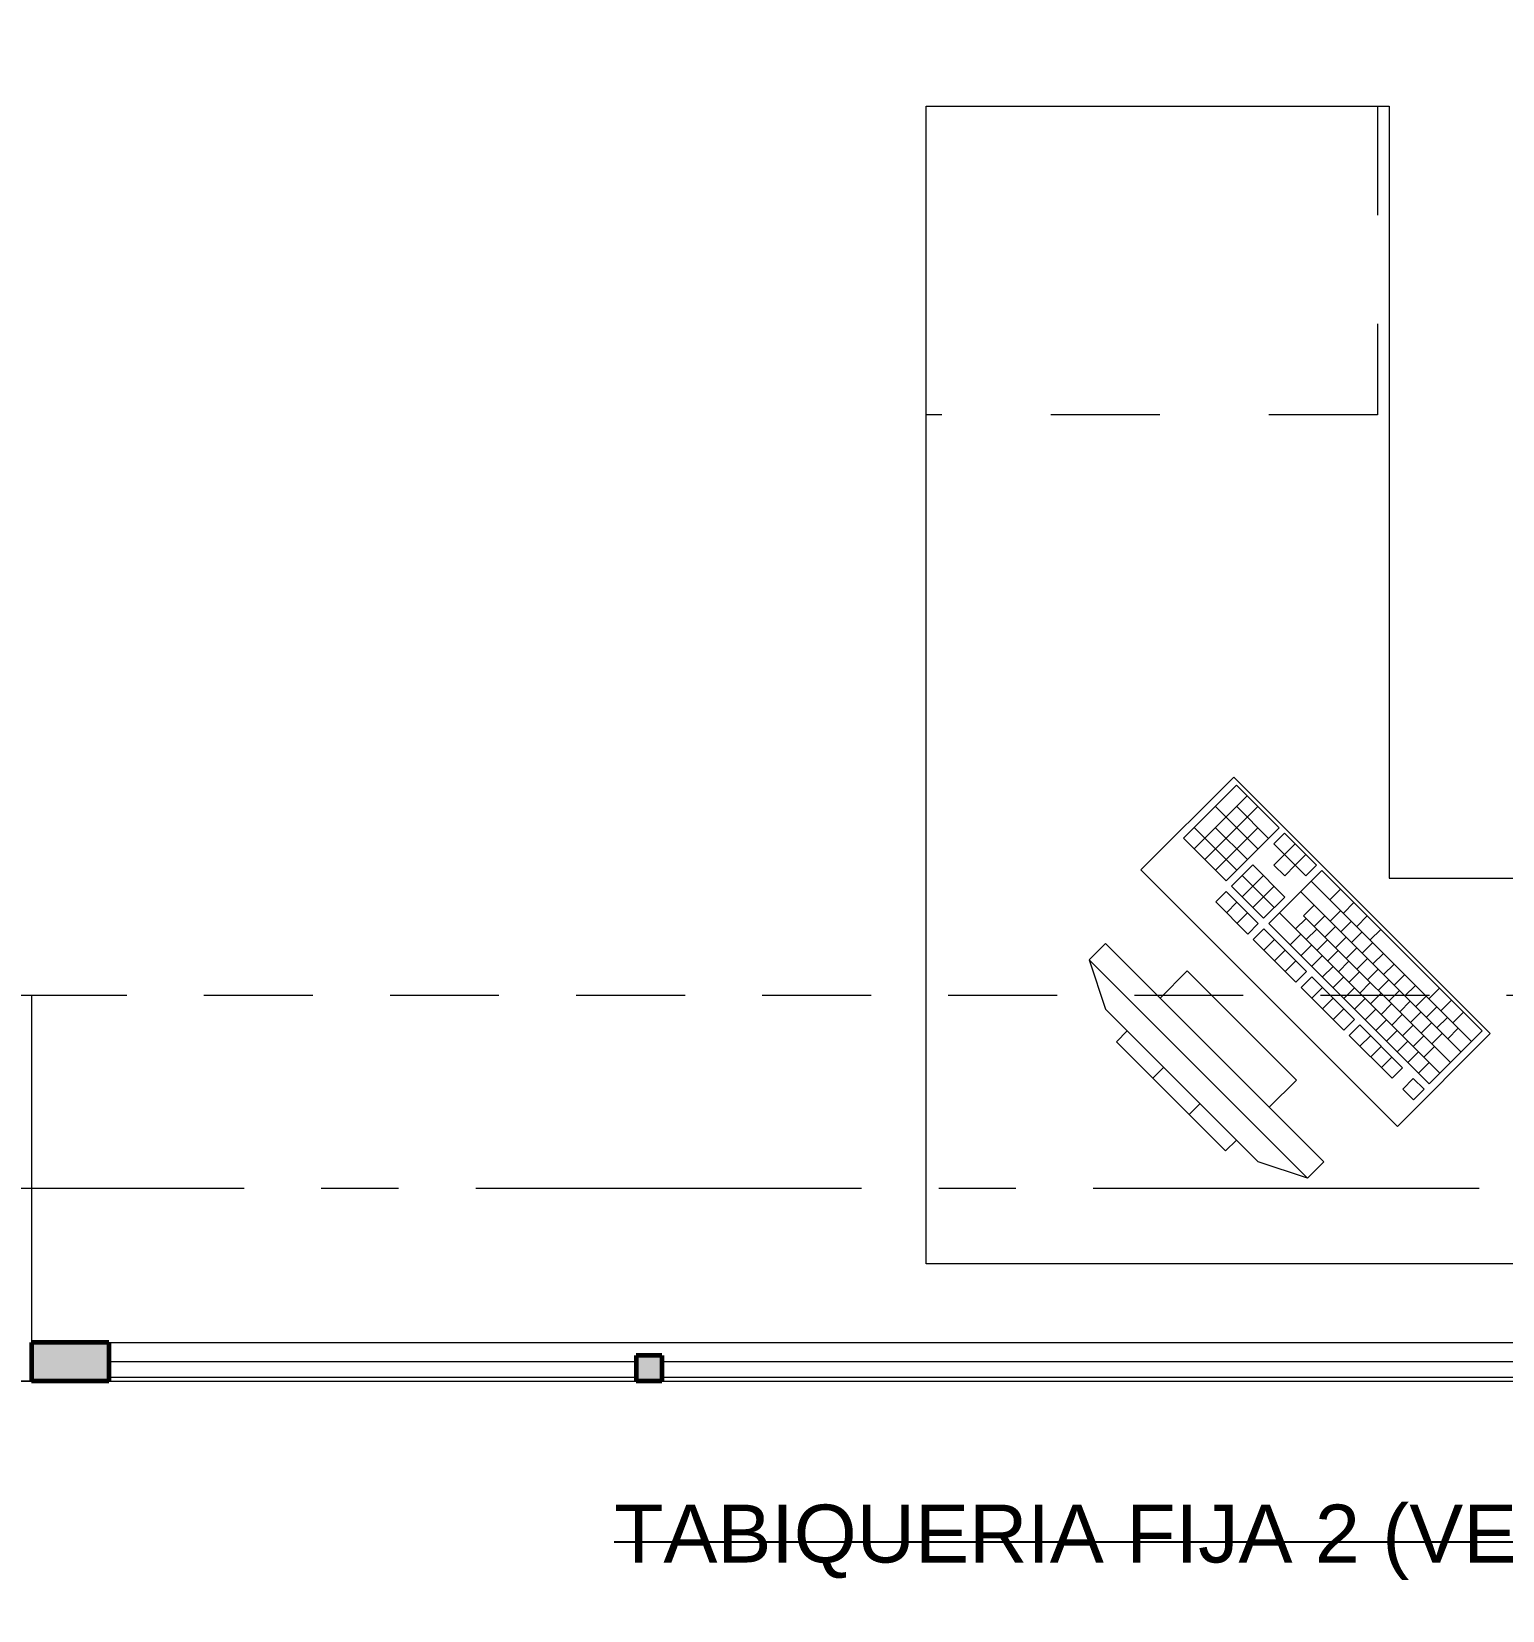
# Model space of a CAD drawing. Header units: inches. Extents: x -38 to 5698, y -33 to 92.
# Drawn here: x 102.57 to 104.476, y 29.403 to 31.448 of the extents above; entities that cross this region are included whole.
import ezdxf

# ---------------------------------------------------------------- set-up
doc = ezdxf.new("R2010")
doc.units = ezdxf.units.IN
doc.header["$MEASUREMENT"] = 0
doc.set_wipeout_variables(frame=1)
for name, pattern in [('Hidden Line', [0.195611, 0.141111, -0.0545]), ('Punto & Raya', [0.65, 0.5, -0.075, 0, -0.075]), ('Rayas', [0.282222, 0.141111, -0.141111]), ('Wipeout_Contour', [1, 0, -1])]:
    doc.linetypes.add(name, pattern=pattern)
for name, color, linetype in [('02 _ ARQ _ ALB _ Ejes Generales', 7, 'Continuous'), ('02 _ ARQ _ ZON _ Espacio.3D', 7, 'Continuous'), ('08 _ STR _ EXT _ 09 Vigas', 7, 'Continuous'), ('Acabado - Muros', 7, 'Continuous'), ('Interior - Mobiliario', 7, 'Continuous'), ('Notas - Etiquetas', 251, 'Continuous')]:
    doc.layers.add(name, color=color, linetype=linetype)
doc.styles.add('Estilo_Generado_4', font='swisse.ttf')
doc.dimstyles.new('Estilo_Generado__8', dxfattribs={"dimtxt": 0.18, "dimasz": 0.0912, "dimexe": 0.18, "dimexo": 0.0625, "dimgap": 0, "dimtad": 0, "dimtih": 1, "dimtoh": 1, "dimdec": 4, "dimzin": 0, "dimdsep": 46, "dimcen": 0.09, "dimadec": 0, "dimazin": 0, "dimtfac": 1, "dimtdec": 4, "dimtmove": 0, "dimatfit": 3, "dimldrblk": 'ARROWHEAD_5', "dimfxl": 1, "dimtolj": 1, "dimtzin": 0, "dimarcsym": 0})

# ---------------------------------------------------------------- blocks, each defined once
blk = doc.blocks.new('ARROWHEAD_5')
at = {"linetype": 'Continuous', "lineweight": 0}
blk.add_hatch(color=0, dxfattribs=at).paths.add_polyline_path([(-1, 0.2679), (0, 0), (-1, -0.2679)])
at = {"color": 0, "linetype": 'Continuous', "lineweight": 0}
blk.add_line((0, 0), (-1, 0), dxfattribs=at)

msp = doc.modelspace()

# ---------------------------------------------------------------- linework, layer by layer
at = {"layer": '02 _ ARQ _ ALB _ Ejes Generales', "color": 252, "linetype": 'Punto & Raya', "lineweight": 13}
msp.add_line((98.3454, 29.95), (147.07, 29.95), dxfattribs=at)
at = {"layer": '02 _ ARQ _ ZON _ Espacio.3D', "color": 254, "linetype": 'Continuous', "lineweight": 0, "flags": 128}
msp.add_lwpolyline([(100.82, 33.75), (100.82, 29.75), (101.57, 29.75), (101.57, 30.7), (102.07, 30.7), (102.07, 30.2), (102.57, 30.2), (102.57, 29.7), (108.57, 29.7), (108.57, 31.0002), (112.57, 31.0001), (112.57, 29.6999), (115.57, 29.7), (115.57, 30.8002), (116.07, 30.8001)], dxfattribs=at)
msp.add_lwpolyline([(100.8201, 17.4), (112.52, 17.4), (112.52, 29.6999), (100.82, 29.7), (100.82, 27.9653), (102.07, 27.9653), (102.07, 27.7902), (100.82, 27.7902)], close=True, dxfattribs=at)
at = {"layer": '08 _ STR _ EXT _ 09 Vigas', "color": 251, "linetype": 'Hidden Line', "lineweight": 13}
msp.add_line((102.07, 30.2), (108.57, 30.2), dxfattribs=at)
at = {"layer": 'Acabado - Muros', "color": 7, "linetype": 'Continuous', "lineweight": 60}
msp.add_line((102.57, 29.75), (102.57, 29.7), dxfattribs=at)
at = {"layer": 'Interior - Mobiliario', "color": 175, "linetype": 'Rayas', "lineweight": 13}
for p, q in [((104.314, 31.3517), (104.314, 30.9517)), ((104.314, 30.9517), (103.729, 30.9517))]:
    msp.add_line(p, q, dxfattribs=at)
at = {"layer": 'Interior - Mobiliario', "color": 175, "linetype": 'Continuous', "lineweight": 13}
for p, q in [((104.131, 30.4721), (104.0624, 30.4035)), ((104.1449, 30.4583), (104.0763, 30.3897)), ((104.1864, 30.4167), (104.131, 30.4721)), ((104.1587, 30.4444), (104.0901, 30.3759)), ((104.159, 30.3893), (104.1036, 30.4447)), ((104.1727, 30.403), (104.1311, 30.4446)), ((104.1315, 30.3619), (104.0762, 30.4173)), ((104.1453, 30.3756), (104.1037, 30.4171)), ((104.1588, 30.4169), (104.104, 30.362)), ((104.1178, 30.3482), (104.1864, 30.4167)), ((104.0624, 30.4035), (104.1178, 30.3482)), ((104.1933, 30.4098), (104.1796, 30.3961)), ((104.1796, 30.3961), (104.1935, 30.3822)), ((104.2349, 30.3683), (104.1933, 30.4098)), ((104.2072, 30.396), (104.1935, 30.3822)), ((104.1935, 30.3822), (104.1797, 30.3685)), ((104.2073, 30.3684), (104.1935, 30.3822)), ((104.221, 30.3821), (104.2073, 30.3684)), ((104.1522, 30.3687), (104.1248, 30.3412)), ((104.1937, 30.3271), (104.1522, 30.3687)), ((104.2418, 30.3613), (104.1732, 30.2928)), ((104.1797, 30.3685), (104.1936, 30.3547)), ((104.1936, 30.3547), (104.2073, 30.3684)), ((104.2073, 30.3684), (104.2212, 30.3545)), ((104.2212, 30.3545), (104.2349, 30.3683)), ((104.4495, 30.1536), (104.2418, 30.3613)), ((104.1248, 30.3412), (104.1663, 30.2997)), ((104.18, 30.3134), (104.1385, 30.3549)), ((104.166, 30.3548), (104.1386, 30.3274)), ((104.1799, 30.341), (104.1525, 30.3135)), ((104.4358, 30.1399), (104.2281, 30.3476)), ((104.266, 30.3371), (104.2523, 30.3234)), ((104.1179, 30.3344), (104.1042, 30.3207)), ((104.1042, 30.3207), (104.1457, 30.2791)), ((104.1594, 30.2928), (104.1179, 30.3344)), ((104.1317, 30.3205), (104.118, 30.3068)), ((104.1663, 30.2997), (104.1937, 30.3271)), ((104.4221, 30.1262), (104.2144, 30.3339)), ((104.2317, 30.3166), (104.218, 30.3029)), ((104.2833, 30.3198), (104.2696, 30.3061)), ((104.1456, 30.3067), (104.1319, 30.293)), ((104.3947, 30.0988), (104.1869, 30.3065)), ((104.2214, 30.2994), (104.2077, 30.2857)), ((104.4084, 30.1125), (104.218, 30.3029)), ((104.2455, 30.3027), (104.2318, 30.289)), ((104.2662, 30.3095), (104.2524, 30.2958)), ((104.28, 30.2957), (104.2663, 30.282)), ((104.3006, 30.3025), (104.2869, 30.2888)), ((104.1457, 30.2791), (104.1594, 30.2928)), ((104.1664, 30.2859), (104.1527, 30.2722)), ((104.2218, 30.2305), (104.1664, 30.2859)), ((104.1732, 30.2928), (104.3809, 30.0851)), ((104.2146, 30.2788), (104.2009, 30.2651)), ((104.2353, 30.2856), (104.2216, 30.2719)), ((104.2594, 30.2889), (104.2457, 30.2752)), ((104.2732, 30.2751), (104.2595, 30.2613)), ((104.2939, 30.2818), (104.2801, 30.2681)), ((104.318, 30.2852), (104.3042, 30.2715)), ((103.9613, 30.2668), (103.9401, 30.2456)), ((104.2442, 29.984), (103.9613, 30.2668)), ((104.1527, 30.2722), (104.208, 30.2168)), ((104.1802, 30.2721), (104.1665, 30.2583)), ((104.1941, 30.2582), (104.1803, 30.2445)), ((104.2285, 30.2649), (104.2148, 30.2512)), ((104.2491, 30.2717), (104.2354, 30.258)), ((104.263, 30.2579), (104.2493, 30.2442)), ((104.2871, 30.2612), (104.2734, 30.2475)), ((104.3077, 30.268), (104.294, 30.2543)), ((104.3215, 30.2541), (104.3078, 30.2404)), ((103.9401, 30.2456), (104.223, 29.9627)), ((103.9401, 30.2456), (103.9613, 30.1819)), ((104.2079, 30.2444), (104.1942, 30.2307)), ((104.2423, 30.2511), (104.2286, 30.2374)), ((104.2562, 30.2372), (104.2425, 30.2235)), ((104.2768, 30.244), (104.2631, 30.2303)), ((104.3009, 30.2474), (104.2872, 30.2336)), ((104.3148, 30.2335), (104.301, 30.2198)), ((104.3354, 30.2403), (104.3217, 30.2266)), ((104.0674, 30.2314), (104.0321, 30.1961)), ((104.2088, 30.09), (104.0674, 30.2314)), ((104.208, 30.2168), (104.2218, 30.2305)), ((104.2287, 30.2236), (104.215, 30.2099)), ((104.2841, 30.1682), (104.2287, 30.2236)), ((104.27, 30.2234), (104.2563, 30.2097)), ((104.2907, 30.2302), (104.2769, 30.2165)), ((104.3045, 30.2163), (104.2908, 30.2026)), ((104.3286, 30.2197), (104.3149, 30.206)), ((104.3492, 30.2265), (104.3355, 30.2127)), ((104.3631, 30.2126), (104.3494, 30.1989)), ((104.0321, 30.1961), (104.1735, 30.0547)), ((104.215, 30.2099), (104.2704, 30.1545)), ((104.2425, 30.2097), (104.2288, 30.196)), ((104.2564, 30.1959), (104.2427, 30.1822)), ((104.2839, 30.2095), (104.2702, 30.1958)), ((104.2977, 30.1957), (104.284, 30.182)), ((104.3184, 30.2025), (104.3046, 30.1888)), ((104.3425, 30.2058), (104.3287, 30.1921)), ((104.3563, 30.192), (104.3426, 30.1783)), ((104.3769, 30.1988), (104.3632, 30.185)), ((104.3941, 30.209), (104.3804, 30.1953)), ((104.4097, 30.1934), (104.396, 30.1797)), ((104.1593, 29.984), (103.9613, 30.1819)), ((104.2702, 30.1821), (104.2565, 30.1683)), ((104.3116, 30.1819), (104.2979, 30.1681)), ((104.3322, 30.1886), (104.3185, 30.1749)), ((104.346, 30.1748), (104.3323, 30.1611)), ((104.3701, 30.1781), (104.3564, 30.1644)), ((104.3908, 30.1849), (104.3771, 30.1712)), ((104.4046, 30.1711), (104.3909, 30.1574)), ((104.4253, 30.1779), (104.4116, 30.1641)), ((103.9896, 30.1537), (103.9755, 30.1395)), ((104.1311, 30.0122), (103.9896, 30.1537)), ((104.2704, 30.1545), (104.2841, 30.1682)), ((104.291, 30.1613), (104.2773, 30.1476)), ((104.3464, 30.1059), (104.291, 30.1613)), ((104.3254, 30.168), (104.3117, 30.1543)), ((104.3393, 30.1542), (104.3255, 30.1404)), ((104.3599, 30.1609), (104.3462, 30.1472)), ((104.384, 30.1643), (104.3703, 30.1506)), ((104.3809, 30.0851), (104.4495, 30.1536)), ((104.4185, 30.1572), (104.4048, 30.1435)), ((103.9755, 30.1395), (104.1169, 29.9981)), ((104.2773, 30.1476), (104.3327, 30.0922)), ((104.3048, 30.1474), (104.2911, 30.1337)), ((104.3187, 30.1336), (104.305, 30.1199)), ((104.3531, 30.1403), (104.3394, 30.1266)), ((104.3737, 30.1471), (104.36, 30.1334)), ((104.3876, 30.1333), (104.3739, 30.1195)), ((104.3978, 30.1504), (104.3841, 30.1367)), ((104.3325, 30.1197), (104.3188, 30.106)), ((104.367, 30.1265), (104.3532, 30.1127)), ((104.3808, 30.1126), (104.3671, 30.0989)), ((104.0368, 30.1065), (104.0226, 30.0924)), ((104.1735, 30.0547), (104.2088, 30.09)), ((104.3327, 30.0922), (104.3464, 30.1059)), ((104.3602, 30.092), (104.3465, 30.0783)), ((104.3741, 30.0782), (104.3602, 30.092)), ((104.3465, 30.0783), (104.3604, 30.0645)), ((104.3604, 30.0645), (104.3741, 30.0782)), ((104.0839, 30.0594), (104.0698, 30.0452)), ((104.1169, 29.9981), (104.1311, 30.0122)), ((104.223, 29.9627), (104.1593, 29.984)), ((104.223, 29.9627), (104.2442, 29.984))]:
    msp.add_line(p, q, dxfattribs=at)
at = {"layer": 'Interior - Mobiliario', "color": 175, "linetype": 'Continuous', "lineweight": 13, "flags": 128}
for points in [[(103.729, 29.8517), (103.729, 31.3517), (104.329, 31.3517), (104.329, 30.3517), (105.029, 30.3517), (105.029, 29.8517)], [(104.3396, 30.0299), (104.4599, 30.1501), (104.1275, 30.4825), (104.0073, 30.3623)]]:
    msp.add_lwpolyline(points, close=True, dxfattribs=at)

# ---------------------------------------------------------------- texts
at = {"layer": 'Notas - Etiquetas', "color": 8, "linetype": 'Continuous', "lineweight": 13, "insert": (103.3247, 29.4911), "char_height": 0.075, "attachment_point": 4, "style": 'Estilo_Generado_4'}
msp.add_mtext('\\A1;{\\pql;\\fSwis721 Ex BT|b0|i0|c0|p34;TABIQUERIA FIJA 2 (VER DETALLE)\\fSwis721 Ex BT|b0|i0|c0|p34; }', dxfattribs=at)

# ---------------------------------------------------------------- next in the draw order: wipeouts: each hides what was drawn before it
at = {"color": 254, "linetype": 'Wipeout_Contour', "lineweight": 0, "ltscale": 4898.152595}
msp.add_wipeout([(103.37, 29.733), (103.3865, 29.733), (103.3865, 29.7), (105.52, 29.7), (105.52, 29.75), (103.37, 29.75)], dxfattribs=at).dxf.layer = 'Acabado - Muros'

# ---------------------------------------------------------------- next in the draw order: linework, layer by layer
at = {"layer": 'Acabado - Muros', "color": 251, "linetype": 'Continuous', "lineweight": 13, "flags": 128}
msp.add_lwpolyline([(103.3865, 29.7), (105.52, 29.7)], dxfattribs=at)

# ---------------------------------------------------------------- next in the draw order: wipeouts: each hides what was drawn before it
at = {"color": 254, "linetype": 'Wipeout_Contour', "lineweight": 0, "ltscale": 4890.454257}
msp.add_wipeout([(102.67, 29.75), (102.67, 29.7), (103.3535, 29.7), (103.3535, 29.733), (103.37, 29.733), (103.37, 29.75)], dxfattribs=at).dxf.layer = 'Acabado - Muros'

# ---------------------------------------------------------------- next in the draw order: linework, layer by layer
at = {"layer": 'Acabado - Muros', "color": 7, "linetype": 'Continuous', "lineweight": 60}
msp.add_line((102.67, 29.75), (102.57, 29.75), dxfattribs=at)
at = {"layer": 'Acabado - Muros', "color": 251, "linetype": 'Continuous', "lineweight": 13, "flags": 128}
for points in [[(102.67, 29.75), (103.37, 29.75), (105.52, 29.75)], [(102.67, 29.7), (103.3535, 29.7)]]:
    msp.add_lwpolyline(points, dxfattribs=at)

# ---------------------------------------------------------------- next in the draw order: wipeouts: each hides what was drawn before it
at = {"color": 254, "linetype": 'Wipeout_Contour', "lineweight": 0, "ltscale": 3266.212965}
msp.add_wipeout([(105.52, 29.705), (105.52, 29.725), (103.3865, 29.725), (103.3865, 29.705)], dxfattribs=at).dxf.layer = 'Acabado - Muros'

# ---------------------------------------------------------------- next in the draw order: linework, layer by layer
at = {"layer": 'Acabado - Muros', "color": 7, "linetype": 'Continuous', "lineweight": 60}
msp.add_line((103.3865, 29.733), (103.3865, 29.7), dxfattribs=at)
at = {"layer": 'Acabado - Muros', "color": 7, "linetype": 'Continuous', "lineweight": 13, "flags": 128}
msp.add_lwpolyline([(105.52, 29.705), (105.52, 29.725), (103.3865, 29.725), (103.3865, 29.705)], close=True, dxfattribs=at)

# ---------------------------------------------------------------- next in the draw order: wipeouts: each hides what was drawn before it
at = {"color": 254, "linetype": 'Wipeout_Contour', "lineweight": 0, "ltscale": 3260.450831}
msp.add_wipeout([(103.3535, 29.705), (103.3535, 29.725), (102.67, 29.725), (102.67, 29.705)], dxfattribs=at).dxf.layer = 'Acabado - Muros'

# ---------------------------------------------------------------- next in the draw order: hatches: boundary and pattern name
at = {"layer": 'Acabado - Muros', "linetype": 'Continuous', "lineweight": 0}
for points in [[(102.67, 29.7), (102.67, 29.75), (102.57, 29.75), (102.57, 29.7)], [(103.3865, 29.733), (103.3535, 29.733), (103.3535, 29.7), (103.3865, 29.7)]]:
    msp.add_hatch(color=254, dxfattribs=at).paths.add_polyline_path(points)

# ---------------------------------------------------------------- next in the draw order: linework, layer by layer
at = {"layer": '08 _ STR _ EXT _ 09 Vigas', "color": 251, "linetype": 'Hidden Line', "lineweight": 13}
msp.add_line((102.07, 29.7), (122.57, 29.7), dxfattribs=at)
at = {"layer": 'Acabado - Muros', "color": 7, "linetype": 'Continuous', "lineweight": 60}
for p, q in [((102.67, 29.75), (102.67, 29.7)), ((103.3865, 29.733), (103.3535, 29.733)), ((103.3535, 29.733), (103.3535, 29.7)), ((102.67, 29.7), (102.57, 29.7)), ((103.3865, 29.7), (103.3535, 29.7))]:
    msp.add_line(p, q, dxfattribs=at)
at = {"layer": 'Acabado - Muros', "color": 7, "linetype": 'Continuous', "lineweight": 13, "flags": 128}
msp.add_lwpolyline([(103.3535, 29.705), (103.3535, 29.725), (102.67, 29.725), (102.67, 29.705)], close=True, dxfattribs=at)

# ---------------------------------------------------------------- next in the draw order: leaders
at = {"layer": 'Notas - Etiquetas', "color": 8, "linetype": 'Continuous', "lineweight": 13, "annotation_type": 0, "has_hookline": 1, "hookline_direction": 1, "text_width": 1.9482}
msp.add_leader([(105.57, 29.715), (105.3972, 29.4911), (103.3247, 29.4911)], dimstyle='Estilo_Generado__8', dxfattribs=at)

doc.saveas('drawing.dxf')
